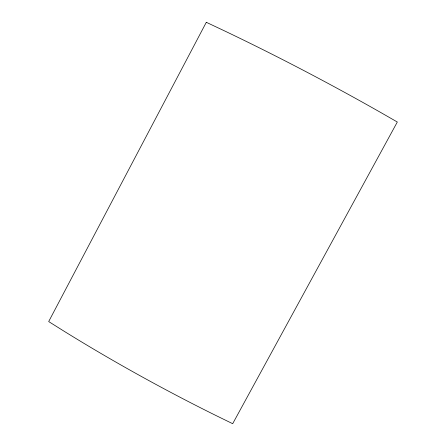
<?xml version="1.0" encoding="UTF-8"?>
<svg xmlns="http://www.w3.org/2000/svg" width="446" height="446" viewBox="0 0 446 446"><rect width="100%" height="100%" fill="white"/><g stroke="black" fill="none" stroke-linecap="round" stroke-linejoin="round"><path stroke-width="0.67" d="M206.303 22.3L48.686 321.566L63.839 331.071A356.521 67.636 28.5 0 0 215.892 415.488L232.689 423.7L397.314 122.014L380.717 112.492A362.18 51.859 28 0 0 222.844 30.094L206.303 22.3"/></g></svg>
